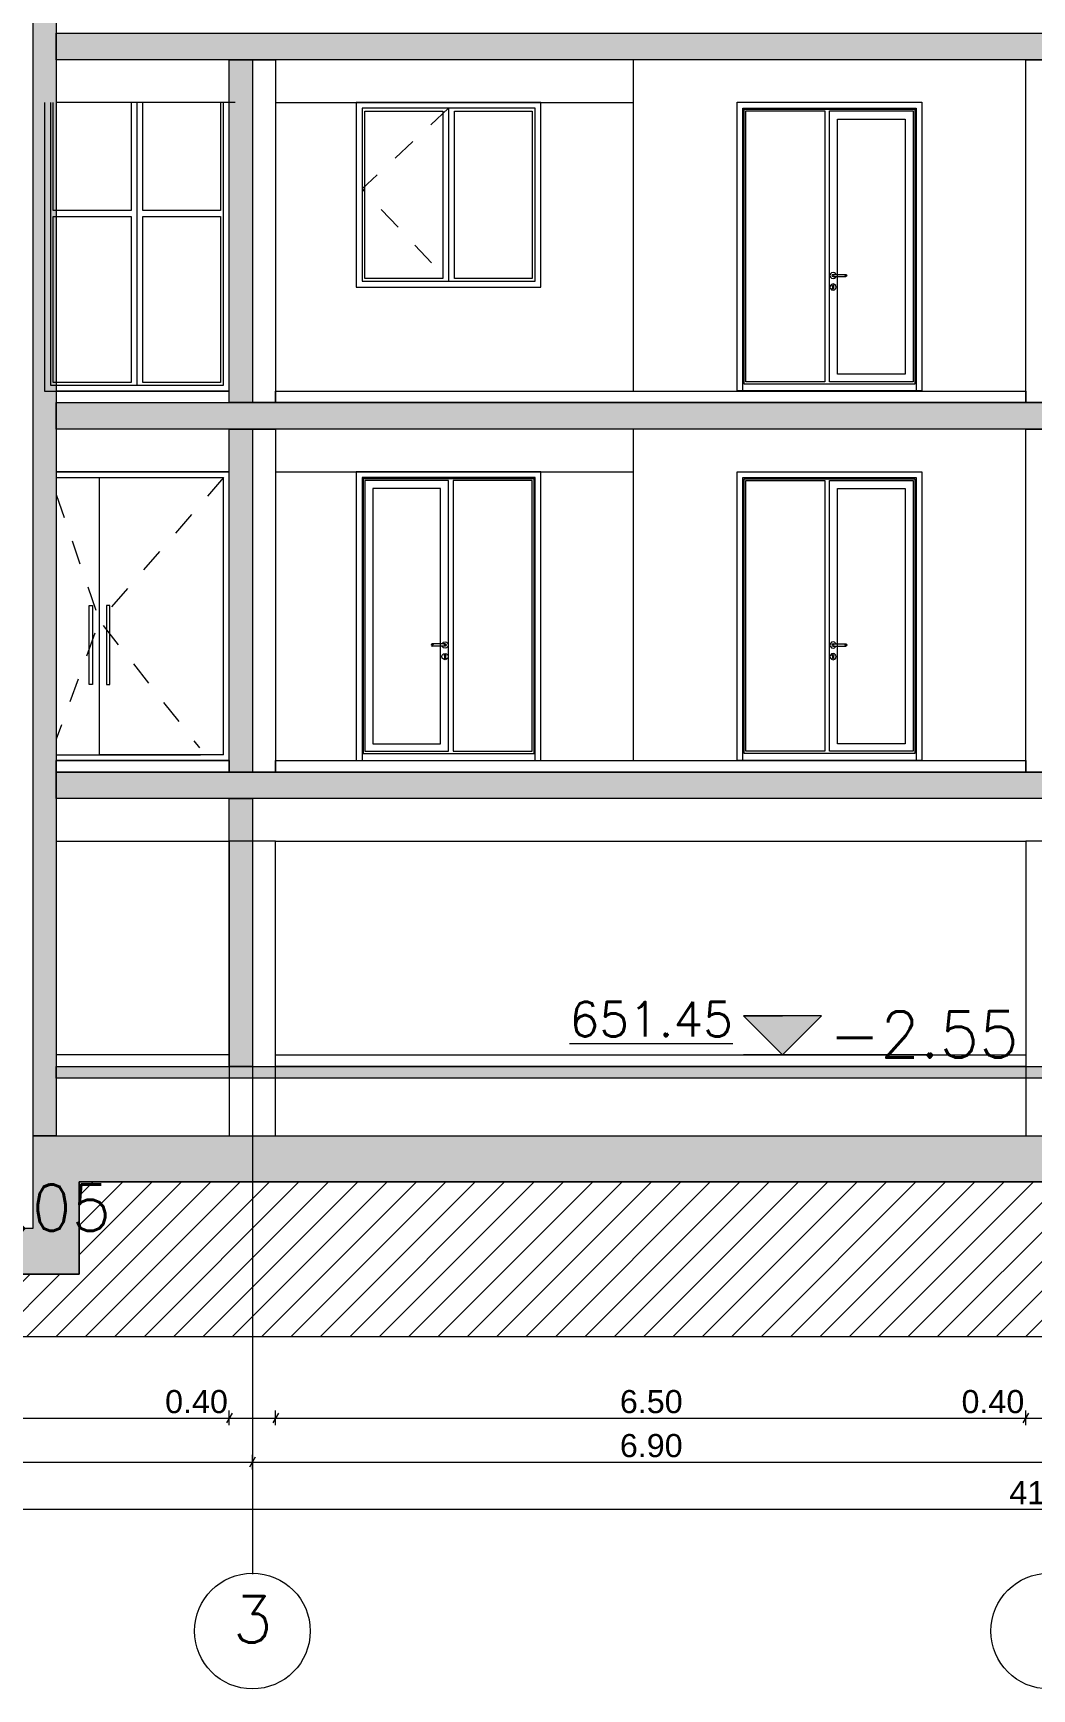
# Model space of a CAD drawing. Header units: millimetres. Extents: x 475616349 to 476941521, y 4620115302 to 4621446928.
# Drawn here: x 476747958 to 476756612, y 4620561829 to 4620576171 of the extents above; entities that cross this region are included whole.
import ezdxf

# ---------------------------------------------------------------- set-up
doc = ezdxf.new("R2010")
doc.units = ezdxf.units.MM
doc.header["$MEASUREMENT"] = 0
doc.linetypes.add('Dashed', pattern=[423.333333, 211.666667, -211.666667])
for name, color, linetype, lineweight in [('0_0 Architecture_Pen_No__7', 7, 'Continuous', 0), ('0_0 Architecture_Pen_No__8', 8, 'Continuous', 0), ('0_Pen_No__1_Pen_No__250', 7, 'Continuous', 0), ('0_Pen_No__250_Pen_No__142', 142, 'Continuous', 0), ('0_Pen_No__7_Pen_No__253', 252, 'Continuous', 0), ('2D Drafting - General_Pen_No__250_Pen_No__7', 7, 'Continuous', 0), ('2D Drafting - General_Pen_No__7_Pen_No__253', 252, 'Continuous', 0), ('Annotation - Text_Pen_No__7_Pen_No__144', 144, 'Continuous', 0), ('gegmebi_Pen_No__7_Pen_No__250', 7, 'Continuous', 0), ('New_._Pen_No__1', 1, 'Continuous', 0), ('New_2D Drafting - General_Pen_No__250_Pen_No__154', 154, 'Continuous', 0), ('New_2D Drafting - General_Pen_No__250_Pen_No__7', 7, 'Continuous', 0), ('New_2D Drafting - General_Pen_No__7_Pen_No__250', 7, 'Continuous', 0), ('New_2D Drafting - General_Pen_No__7_Pen_No__7', 7, 'Continuous', 0), ('New_gegmebi_Pen_No__7_Pen_No__250', 7, 'Continuous', 0), ('New_gegmebi_Pen_No__7_Pen_No__4', 7, 'Continuous', 0), ('New_Structural - Bearing_Pen_No__250', 7, 'Continuous', 0), ('New_Structural - Bearing_Pen_No__253', 252, 'Continuous', 0), ('Structural - Bearing_Pen_No__7_Pen_No__7_Pen_No__253', 252, 'Continuous', 0), ('zoma_Pen_No__142', 142, 'Continuous', 0), ('zoma_Pen_No__1_Pen_No__142', 142, 'Continuous', 0), ('zoma_Pen_No__5_Pen_No__5_Pen_No__142', 142, 'Continuous', 0)]:
    doc.layers.add(name, color=color, linetype=linetype, lineweight=lineweight)
for name, color, linetype, lineweight, true_color in [('0_Pen_No__7_Pen_No__12', 7, 'Continuous', 0, 0x939598), ('2D Drafting - General_Pen_No__7_Pen_No__12', 7, 'Continuous', 0, 0x939598), ('gegmebi_Pen_No__7_Pen_No__7_Pen_No__12', 7, 'Continuous', 0, 0x939598), ('kar-panjara_Pen_No__7_Pen_No__7_Pen_No__12', 7, 'Continuous', 0, 0x939598), ('New_gegmebi_Pen_No__7_Pen_No__252', 7, 'Continuous', 0, 0x666666)]:
    doc.layers.add(name, color=color, linetype=linetype, lineweight=lineweight, true_color=true_color)
doc.layers.add('zoma', color=7, linetype='Continuous')
doc.styles.add('GENERATED_STYLE_2', font='arial.ttf')
doc.dimstyles.new('GENERATED_STYLE__1', dxfattribs={"dimtxt": 200, "dimasz": 64.421331, "dimexe": 0.18, "dimexo": 3, "dimgap": 0.09, "dimtad": 1, "dimtih": 1, "dimtoh": 1, "dimlfac": 0.001, "dimzin": 0, "dimdsep": 46, "dimtxsty": 'GENERATED_STYLE_2', "dimblk": 'ARROWHEAD_2', "dimblk1": 'ARROWHEAD_2', "dimblk2": 'ARROWHEAD_2', "dimcen": 0.09, "dimclrd": 142, "dimclre": 142, "dimclrt": 142, "dimadec": 0, "dimazin": 0, "dimtfac": 1, "dimtdec": 4, "dimtmove": 0, "dimatfit": 3, "dimfxl": 1, "dimtolj": 1, "dimtzin": 0, "dimarcsym": 0})

# ---------------------------------------------------------------- blocks, each defined once
blk = doc.blocks.new('*D261', base_point=(476577134, 4620325126))
at = {"layer": 'zoma_Pen_No__142', "color": 142, "linetype": 'Continuous', "lineweight": 0, "transparency": 16777216}
for p, q in [((476736017, 4620563386), (476736058, 4620563386)), ((476736083, 4620563428), (476736034, 4620563343)), ((476736058, 4620563322), (476736058, 4620563449)), ((476736058, 4620563386), (476777458, 4620563386)), ((476777434, 4620563343), (476777483, 4620563428)), ((476777458, 4620563322), (476777458, 4620563449)), ((476777458, 4620563386), (476777500, 4620563386))]:
    blk.add_line(p, q, dxfattribs=at)
at = {"layer": 'zoma_Pen_No__142', "color": 142, "lineweight": 0, "transparency": 16777216, "insert": (476756416, 4620563426), "char_height": 200, "attachment_point": 7, "style": 'GENERATED_STYLE_2'}
blk.add_mtext('\\A1;{\\pql;\\fArial CYR|b0|i0|c204|p34;41.40}', dxfattribs=at)
blk = doc.blocks.new('ARROWHEAD_2')
at = {"color": 0, "linetype": 'Continuous', "lineweight": 0}
for p, q in [((0, 0), (-1, 0)), ((-0.38, -0.66), (0.38, 0.66))]:
    blk.add_line(p, q, dxfattribs=at)
blk = doc.blocks.new('*D263', base_point=(476577134, 4620325126))
at = {"layer": 'zoma_Pen_No__142', "color": 142, "linetype": 'Continuous', "lineweight": 0, "transparency": 16777216}
for p, q in [((476742983, 4620563836), (476742934, 4620563751)), ((476742958, 4620563730), (476742958, 4620563857)), ((476749883, 4620563836), (476749834, 4620563751)), ((476749858, 4620563730), (476749858, 4620563857)), ((476742958, 4620563794), (476749858, 4620563794))]:
    blk.add_line(p, q, dxfattribs=at)
at = {"layer": 'zoma_Pen_No__142', "color": 142, "lineweight": 0, "transparency": 16777216, "insert": (476746142, 4620563834), "char_height": 200, "attachment_point": 7, "style": 'GENERATED_STYLE_2'}
blk.add_mtext('\\A1;{\\pql;\\fArial CYR|b0|i0|c204|p34;6.90}', dxfattribs=at)
blk = doc.blocks.new('*D264', base_point=(476577134, 4620325126))
at = {"layer": 'zoma_Pen_No__142', "color": 142, "linetype": 'Continuous', "lineweight": 0, "transparency": 16777216}
for p, q in [((476749883, 4620563836), (476749834, 4620563751)), ((476749858, 4620563730), (476749858, 4620563857)), ((476756783, 4620563836), (476756734, 4620563751)), ((476756758, 4620563730), (476756758, 4620563857)), ((476749858, 4620563794), (476756758, 4620563794))]:
    blk.add_line(p, q, dxfattribs=at)
at = {"layer": 'zoma_Pen_No__142', "color": 142, "lineweight": 0, "transparency": 16777216, "insert": (476753042, 4620563834), "char_height": 200, "attachment_point": 7, "style": 'GENERATED_STYLE_2'}
blk.add_mtext('\\A1;{\\pql;\\fArial CYR|b0|i0|c204|p34;6.90}', dxfattribs=at)
blk = doc.blocks.new('*D374', base_point=(476577134, 4620325126))
at = {"layer": 'zoma_Pen_No__142', "color": 142, "linetype": 'Continuous', "lineweight": 0, "transparency": 16777216}
for p, q in [((476743158, 4620564112), (476743158, 4620564239)), ((476749658, 4620564112), (476749658, 4620564239)), ((476743183, 4620564218), (476743134, 4620564133)), ((476743158, 4620564175), (476749658, 4620564175)), ((476749683, 4620564218), (476749634, 4620564133))]:
    blk.add_line(p, q, dxfattribs=at)
at = {"layer": 'zoma_Pen_No__142', "color": 142, "lineweight": 0, "transparency": 16777216, "char_height": 200, "attachment_point": 7, "style": 'GENERATED_STYLE_2'}
for s, insert in [('\\A1;{\\pql;\\fArial CYR|b0|i0|c204|p34;6.50}', (476746142, 4620564215)), ('\\A1;{\\pql;\\fArial CYR|b0|i0|c204|p34;0.40}', (476749102, 4620564215))]:
    blk.add_mtext(s, dxfattribs=dict(at, insert=insert))
blk = doc.blocks.new('*D375', base_point=(476577134, 4620325126))
at = {"layer": 'zoma_Pen_No__142', "color": 142, "linetype": 'Continuous', "lineweight": 0, "transparency": 16777216}
for p, q in [((476749658, 4620564112), (476749658, 4620564239)), ((476750058, 4620564112), (476750058, 4620564239)), ((476749683, 4620564218), (476749634, 4620564133)), ((476749658, 4620564175), (476750058, 4620564175)), ((476750083, 4620564218), (476750034, 4620564133))]:
    blk.add_line(p, q, dxfattribs=at)
blk = doc.blocks.new('*D376', base_point=(476577134, 4620325126))
at = {"layer": 'zoma_Pen_No__142', "color": 142, "linetype": 'Continuous', "lineweight": 0, "transparency": 16777216}
for p, q in [((476750058, 4620564112), (476750058, 4620564239)), ((476756558, 4620564112), (476756558, 4620564239)), ((476750083, 4620564218), (476750034, 4620564133)), ((476750058, 4620564175), (476756558, 4620564175)), ((476756583, 4620564218), (476756534, 4620564133))]:
    blk.add_line(p, q, dxfattribs=at)
at = {"layer": 'zoma_Pen_No__142', "color": 142, "lineweight": 0, "transparency": 16777216, "char_height": 200, "attachment_point": 7, "style": 'GENERATED_STYLE_2'}
for s, insert in [('\\A1;{\\pql;\\fArial CYR|b0|i0|c204|p34;6.50}', (476753042, 4620564215)), ('\\A1;{\\pql;\\fArial CYR|b0|i0|c204|p34;0.40}', (476756002, 4620564215))]:
    blk.add_mtext(s, dxfattribs=dict(at, insert=insert))
blk = doc.blocks.new('*D377', base_point=(476577134, 4620325126))
at = {"layer": 'zoma_Pen_No__142', "color": 142, "linetype": 'Continuous', "lineweight": 0, "transparency": 16777216}
for p, q in [((476756558, 4620564112), (476756558, 4620564239)), ((476756958, 4620564112), (476756958, 4620564239)), ((476756583, 4620564218), (476756534, 4620564133)), ((476756558, 4620564175), (476756958, 4620564175)), ((476756983, 4620564218), (476756934, 4620564133))]:
    blk.add_line(p, q, dxfattribs=at)

msp = doc.modelspace()

# ---------------------------------------------------------------- hatches: boundary and pattern name
at = {"layer": '0_0 Architecture_Pen_No__8', "linetype": 'Continuous', "lineweight": 0, "true_color": 0x404040}
msp.add_hatch(color=250, dxfattribs=at).paths.add_polyline_path([(476735858.27, 4620566620.299), (476746058.27, 4620566620.299), (476746058.27, 4620565820.188), (476747958.27, 4620565820.188), (476747958.27, 4620566620.299), (476748649.93, 4620566620.299), (476765558.27, 4620566620.299), (476765558.27, 4620565820.188), (476767458.27, 4620565820.188), (476767458.27, 4620566620.299), (476768149.93, 4620566620.299), (476777658.27, 4620566620.299), (476777658.27, 4620566220.299), (476767857.93, 4620566220.299), (476767857.93, 4620565820.188), (476767857.93, 4620565420.188), (476765358.27, 4620565420.188), (476765158.304, 4620565420.188), (476765158.304, 4620566220.299), (476748357.93, 4620566220.299), (476748357.93, 4620565820.188), (476748357.93, 4620565420.188), (476745858.27, 4620565420.188), (476745658.304, 4620565420.188), (476745658.304, 4620566220.299), (476735858.27, 4620566220.299)])
at = {"layer": '0_Pen_No__250_Pen_No__142', "linetype": 'Continuous', "lineweight": 0}
msp.add_hatch(color=142, dxfattribs=at).paths.add_polyline_path([(476754449.864, 4620567320.431), (476754787.392, 4620567658.125), (476754112.17, 4620567657.96)])
at = {"layer": '2D Drafting - General_Pen_No__250_Pen_No__7', "linetype": 'Continuous', "lineweight": 0}
for points in [[(476748158.27, 4620576170.425), (476765358.27, 4620576170.425), (476765358.27, 4620575940.418), (476756908.27, 4620575940.418), (476756608.27, 4620575940.418), (476748158.27, 4620575940.418)], [(476748158.27, 4620572970.425), (476765358.27, 4620572970.425), (476765358.27, 4620572740.418), (476756908.27, 4620572740.418), (476756608.27, 4620572740.418), (476748158.27, 4620572740.418)], [(476748158.27, 4620569770.425), (476765358.27, 4620569770.425), (476765358.27, 4620569540.418), (476756908.27, 4620569540.418), (476756608.27, 4620569540.418), (476748158.27, 4620569540.418)], [(476748158.27, 4620567220.299), (476765358.27, 4620567220.299), (476765358.27, 4620567120.299), (476748158.27, 4620567120.299)]]:
    msp.add_hatch(color=7, dxfattribs=at).paths.add_polyline_path(points)
at = {"layer": 'New_2D Drafting - General_Pen_No__250_Pen_No__154', "linetype": 'Continuous', "lineweight": 0}
msp.add_hatch(color=154, dxfattribs=at).paths.add_polyline_path([(476747958.27, 4620583519.676), (476748158.27, 4620583519.676), (476748158.27, 4620566620.299), (476747958.27, 4620566620.299)])
at = {"layer": 'New_2D Drafting - General_Pen_No__250_Pen_No__7', "linetype": 'Continuous', "lineweight": 0}
for points in [[(476749858.27, 4620572970.602), (476749658.27, 4620572970.602), (476749658.27, 4620575940.418), (476749858.27, 4620575940.418)], [(476749858.27, 4620569770.602), (476749658.27, 4620569770.602), (476749658.27, 4620572740.418), (476749858.27, 4620572740.418)], [(476749858.27, 4620567220.299), (476749658.27, 4620567220.299), (476749658.27, 4620569540.418), (476749858.27, 4620569540.418)]]:
    msp.add_hatch(color=7, dxfattribs=at).paths.add_polyline_path(points)
at = {"layer": 'New_2D Drafting - General_Pen_No__7_Pen_No__7', "linetype": 'Continuous', "lineweight": 0}
h = msp.add_hatch(dxfattribs=at)
h.set_pattern_fill('MASONRY_BLOCK', style=0, pattern_type=2)
h.set_pattern_definition([(45, (476577134.07, 4620325125.74), (-127.27922, 127.27922), [])])
h.paths.add_polyline_path([(476732273.394, 4620564877.974), (476732273.394, 4620567570.215), (476735858.27, 4620567570.215), (476735858.27, 4620566220.299), (476745658.304, 4620566220.299), (476745658.304, 4620565420.188), (476748357.93, 4620565420.188), (476748357.93, 4620566220.299), (476765158.304, 4620566220.299), (476765158.304, 4620565420.188), (476767857.93, 4620565420.188), (476767857.93, 4620566220.299), (476777658.27, 4620566220.299), (476777658.27, 4620567570.215), (476781018.416, 4620567570.215), (476781018.416, 4620564877.974)])

# ---------------------------------------------------------------- linework, layer by layer
at = {"layer": '0_0 Architecture_Pen_No__7', "color": 7, "linetype": 'Continuous', "lineweight": 0, "flags": 128}
msp.add_lwpolyline([(476767857.93, 4620565420.188), (476765358.27, 4620565420.188), (476765158.304, 4620565420.188), (476765158.304, 4620566220.299), (476748357.93, 4620566220.299), (476748357.93, 4620565820.188), (476748357.93, 4620565420.188), (476745858.27, 4620565420.188), (476745658.304, 4620565420.188), (476745658.304, 4620566220.299), (476735858.27, 4620566220.299), (476735858.27, 4620566620.299), (476746058.27, 4620566620.299), (476746058.27, 4620565820.188), (476747958.27, 4620565820.188), (476747958.27, 4620566620.299), (476748649.93, 4620566620.299), (476765558.27, 4620566620.299)], dxfattribs=at)
at = {"layer": '0_Pen_No__1_Pen_No__250', "color": 7, "linetype": 'Continuous', "lineweight": 0, "flags": 128}
for points in [[(476754449.864, 4620567320.431), (476754112.17, 4620567657.96), (476754449.781, 4620567658.042)], [(476754449.864, 4620567320.431), (476754787.392, 4620567658.125), (476754449.781, 4620567658.042)], [(476755712.253, 4620567320.739), (476754112.253, 4620567320.349)]]:
    msp.add_lwpolyline(points, dxfattribs=at)
at = {"layer": '0_Pen_No__250_Pen_No__142', "color": 142, "linetype": 'Continuous', "lineweight": 0, "flags": 128}
msp.add_lwpolyline([(476754449.864, 4620567320.431), (476754787.392, 4620567658.125), (476754112.17, 4620567657.96)], close=True, dxfattribs=at)
at = {"layer": '0_Pen_No__7_Pen_No__12', "color": 252, "linetype": 'Continuous', "lineweight": 0, "true_color": 0x939598}
for p, q in [((476749608.27, 4620569919.869), (476749608.27, 4620572320.089)), ((476749658.27, 4620569870.089), (476749658.27, 4620572370.089))]:
    msp.add_line(p, q, dxfattribs=at)
at = {"layer": '0_Pen_No__7_Pen_No__253', "color": 252, "linetype": 'Continuous', "lineweight": 0, "flags": 128}
msp.add_lwpolyline([(476748058.268, 4620575570.47), (476748058.268, 4620573070.469), (476749658.268, 4620573070.469), (476749658.268, 4620575570.47)], dxfattribs=at)
msp.add_lwpolyline([(476752357.969, 4620575570.779), (476750757.969, 4620575570.779), (476750757.969, 4620573970.779), (476752357.969, 4620573970.779)], close=True, dxfattribs=at)
at = {"layer": '2D Drafting - General_Pen_No__250_Pen_No__7', "color": 7, "linetype": 'Continuous', "lineweight": 0, "flags": 128}
for points in [[(476748158.27, 4620576170.425), (476765358.27, 4620576170.425), (476765358.27, 4620575940.418), (476756908.27, 4620575940.418), (476756608.27, 4620575940.418), (476748158.27, 4620575940.418)], [(476748158.27, 4620572970.425), (476765358.27, 4620572970.425), (476765358.27, 4620572740.418), (476756908.27, 4620572740.418), (476756608.27, 4620572740.418), (476748158.27, 4620572740.418)], [(476748158.27, 4620569770.425), (476765358.27, 4620569770.425), (476765358.27, 4620569540.418), (476756908.27, 4620569540.418), (476756608.27, 4620569540.418), (476748158.27, 4620569540.418)], [(476748158.27, 4620567220.299), (476765358.27, 4620567220.299), (476765358.27, 4620567120.299), (476748158.27, 4620567120.299)]]:
    msp.add_lwpolyline(points, close=True, dxfattribs=at)
at = {"layer": '2D Drafting - General_Pen_No__7_Pen_No__12', "color": 252, "linetype": 'Dashed', "lineweight": 0, "true_color": 0x939598, "flags": 128}
for points in [[(476749608.27, 4620572320.089), (476748533.27, 4620571079.839), (476749398.573, 4620569979.93)], [(476748158.27, 4620572174.177), (476748533.27, 4620571079.839), (476748158.27, 4620570056.36)]]:
    msp.add_lwpolyline(points, dxfattribs=at)
at = {"layer": '2D Drafting - General_Pen_No__7_Pen_No__253', "color": 252, "linetype": 'Continuous', "lineweight": 0, "flags": 128}
for points in [[(476755653.797, 4620573071.159), (476754057.914, 4620573071.159), (476754057.914, 4620575571.159), (476755657.914, 4620575571.159)], [(476755657.914, 4620575571.159), (476755657.914, 4620573071.159), (476755653.797, 4620573071.159)], [(476750757.969, 4620569870.469), (476752357.969, 4620569870.469), (476752357.969, 4620572370.47), (476750757.969, 4620572370.469)], [(476750757.969, 4620572370.469), (476750757.969, 4620569870.469)], [(476755653.797, 4620569870.469), (476754057.914, 4620569870.469), (476754057.914, 4620572370.47), (476755657.914, 4620572370.469)], [(476755657.914, 4620572370.469), (476755657.914, 4620569870.469), (476755653.797, 4620569870.469)]]:
    msp.add_lwpolyline(points, dxfattribs=at)
at = {"layer": '2D Drafting - General_Pen_No__7_Pen_No__253', "color": 252, "linetype": 'Dashed', "lineweight": 0, "flags": 128}
msp.add_lwpolyline([(476751558.346, 4620575521.375), (476750808.175, 4620574821.558), (476751557.909, 4620574020.779)], dxfattribs=at)
at = {"layer": '2D Drafting - General_Pen_No__7_Pen_No__253', "color": 252, "linetype": 'Continuous', "lineweight": 0, "flags": 128}
for points in [[(476754107.914, 4620575521.158), (476755607.914, 4620575521.158), (476755607.914, 4620573071.16), (476754107.914, 4620573071.161)], [(476754117.914, 4620575511.158), (476755597.914, 4620575511.158), (476755597.914, 4620573131.161), (476754117.914, 4620573131.161)], [(476754132.914, 4620575496.158), (476754817.914, 4620575496.158), (476754817.914, 4620573151.161), (476754132.914, 4620573151.161)], [(476754857.91, 4620575496.158), (476755582.914, 4620575496.158), (476755582.914, 4620573151.161), (476754857.914, 4620573151.161)], [(476754927.914, 4620575426.158), (476755512.914, 4620575426.158), (476755512.914, 4620573216.161), (476754927.914, 4620573216.161)], [(476752307.969, 4620572320.468), (476750807.969, 4620572320.468), (476750807.969, 4620569870.47), (476752307.969, 4620569870.471)], [(476752297.969, 4620572310.468), (476750817.969, 4620572310.468), (476750817.969, 4620569930.471), (476752297.969, 4620569930.471)], [(476751557.973, 4620572295.468), (476750832.969, 4620572295.468), (476750832.969, 4620569950.471), (476751557.969, 4620569950.471)], [(476752282.969, 4620572295.468), (476751597.969, 4620572295.468), (476751597.969, 4620569950.471), (476752282.969, 4620569950.471)], [(476754107.914, 4620572320.468), (476755607.914, 4620572320.468), (476755607.914, 4620569870.47), (476754107.914, 4620569870.471)], [(476754117.914, 4620572310.468), (476755597.914, 4620572310.468), (476755597.914, 4620569930.471), (476754117.914, 4620569930.471)], [(476754132.914, 4620572295.468), (476754817.914, 4620572295.468), (476754817.914, 4620569950.471), (476754132.914, 4620569950.471)], [(476754857.91, 4620572295.468), (476755582.914, 4620572295.468), (476755582.914, 4620569950.471), (476754857.914, 4620569950.471)], [(476751487.969, 4620572225.468), (476750902.969, 4620572225.468), (476750902.969, 4620570015.471), (476751487.969, 4620570015.471)], [(476754927.914, 4620572225.468), (476755512.914, 4620572225.468), (476755512.914, 4620570015.471), (476754927.914, 4620570015.471)]]:
    msp.add_lwpolyline(points, close=True, dxfattribs=at)
at = {"layer": 'gegmebi_Pen_No__7_Pen_No__250', "color": 7, "linetype": 'Continuous', "lineweight": 0, "flags": 128}
for points in [[(476756558.27, 4620572969.956), (476750058.27, 4620572969.956), (476750058.27, 4620573070.469), (476756558.27, 4620573070.469)], [(476749658.27, 4620569770.337), (476748158.27, 4620569770.337), (476748158.27, 4620569870.469), (476749658.27, 4620569870.469)], [(476756558.27, 4620569770.337), (476750058.27, 4620569770.337), (476750058.27, 4620569870.469), (476756558.27, 4620569870.469)], [(476756558.27, 4620567220.299), (476750058.27, 4620567220.299), (476750058.27, 4620567320.431), (476756558.27, 4620567320.431)]]:
    msp.add_lwpolyline(points, close=True, dxfattribs=at)
at = {"layer": 'gegmebi_Pen_No__7_Pen_No__7_Pen_No__12', "color": 252, "linetype": 'Continuous', "lineweight": 0, "true_color": 0x939598, "flags": 128}
for points in [[(476749658.27, 4620572370.089), (476748158.27, 4620572370.089)], [(476748158.27, 4620572320.089), (476749608.27, 4620572320.089)], [(476748158.27, 4620569919.895), (476749408.412, 4620569919.895)], [(476749658.27, 4620569870.089), (476748158.27, 4620569870.089)]]:
    msp.add_lwpolyline(points, dxfattribs=at)
for points in [[(476748443.27, 4620570528.011), (476748443.27, 4620571211.754), (476748473.27, 4620571211.754), (476748473.27, 4620570528.011)], [(476748623.27, 4620570528.011), (476748623.27, 4620571211.701), (476748593.27, 4620571211.701), (476748593.27, 4620570528.011)]]:
    msp.add_lwpolyline(points, close=True, dxfattribs=at)
at = {"layer": 'kar-panjara_Pen_No__7_Pen_No__7_Pen_No__12', "color": 252, "linetype": 'Continuous', "lineweight": 0, "true_color": 0x939598, "flags": 128}
msp.add_lwpolyline([(476749608.27, 4620569919.869), (476748533.27, 4620569919.869), (476748533.27, 4620572320.089), (476749608.27, 4620572320.089)], dxfattribs=at)
at = {"layer": 'New_2D Drafting - General_Pen_No__250_Pen_No__7', "color": 7, "linetype": 'Continuous', "lineweight": 0, "flags": 128}
for points in [[(476747958.27, 4620583519.676), (476748158.27, 4620583519.676), (476748158.27, 4620566620.299), (476747958.27, 4620566620.299)], [(476749858.27, 4620572970.602), (476749658.27, 4620572970.602), (476749658.27, 4620575940.418), (476749858.27, 4620575940.418)], [(476749858.27, 4620569770.602), (476749658.27, 4620569770.602), (476749658.27, 4620572740.418), (476749858.27, 4620572740.418)], [(476749858.27, 4620567220.299), (476749658.27, 4620567220.299), (476749658.27, 4620569540.418), (476749858.27, 4620569540.418)]]:
    msp.add_lwpolyline(points, close=True, dxfattribs=at)
at = {"layer": 'New_2D Drafting - General_Pen_No__7_Pen_No__250', "color": 7, "linetype": 'Continuous', "lineweight": 0, "flags": 128}
msp.add_lwpolyline([(476732273.394, 4620564877.974), (476732273.394, 4620567570.215), (476735858.27, 4620567570.215), (476735858.27, 4620566220.299), (476745658.304, 4620566220.299), (476745658.304, 4620565420.188), (476748357.93, 4620565420.188), (476748357.93, 4620566220.299), (476765158.304, 4620566220.299), (476765158.304, 4620565420.188), (476767857.93, 4620565420.188), (476767857.93, 4620566220.299), (476777658.27, 4620566220.299), (476777658.27, 4620567570.215), (476781018.416, 4620567570.215), (476781018.416, 4620564877.974)], close=True, dxfattribs=at)
at = {"layer": 'New_gegmebi_Pen_No__7_Pen_No__250', "color": 7, "linetype": 'Continuous', "lineweight": 0, "flags": 128}
for points in [[(476748158.27, 4620572969.929), (476749658.268, 4620572969.929), (476749658.268, 4620573070.469), (476748158.27, 4620573070.469)], [(476748158.27, 4620569769.929), (476749658.27, 4620569769.929), (476749658.27, 4620569870.469), (476748158.27, 4620569870.469)], [(476748158.27, 4620567220.299), (476749658.27, 4620567220.299), (476749658.27, 4620567320.839), (476748158.27, 4620567320.839)]]:
    msp.add_lwpolyline(points, close=True, dxfattribs=at)
at = {"layer": 'New_gegmebi_Pen_No__7_Pen_No__252', "color": 251, "linetype": 'Continuous', "lineweight": 0, "true_color": 0x666666}
for p, q in [((476749708.27, 4620575570.779), (476748158.27, 4620575570.779)), ((476750058.27, 4620575570.425), (476753157.992, 4620575570.425)), ((476748158.27, 4620572370.956), (476749658.27, 4620572370.956)), ((476750058.27, 4620572370.425), (476753157.992, 4620572370.425)), ((476748158.27, 4620569170.956), (476749658.27, 4620569170.956)), ((476750058.27, 4620569170.956), (476756558.27, 4620569170.956))]:
    msp.add_line(p, q, dxfattribs=at)
at = {"layer": 'New_gegmebi_Pen_No__7_Pen_No__4', "color": 7, "linetype": 'Continuous', "lineweight": 0}
for points in [[(476750058.27, 4620572970.602), (476749658.27, 4620572970.602), (476749658.27, 4620575940.418), (476750058.27, 4620575940.418)], [(476756958.27, 4620572970.602), (476756558.27, 4620572970.602), (476756558.27, 4620575940.418), (476756958.27, 4620575940.418)], [(476750058.27, 4620569770.602), (476749658.27, 4620569770.602), (476749658.27, 4620572740.418), (476750058.27, 4620572740.418)], [(476756958.27, 4620569770.602), (476756558.27, 4620569770.602), (476756558.27, 4620572740.418), (476756958.27, 4620572740.418)], [(476749658.27, 4620566620.299), (476750058.27, 4620566620.299), (476750058.27, 4620569170.956), (476749658.27, 4620569170.956)], [(476756558.27, 4620566620.299), (476756958.27, 4620566620.299), (476756958.27, 4620569170.956), (476756558.27, 4620569170.956)]]:
    msp.add_lwpolyline(points, close=True, dxfattribs=at)
at = {"layer": 'New_Structural - Bearing_Pen_No__250', "color": 7, "linetype": 'Continuous', "lineweight": 0}
for p, q in [((476753157.992, 4620575940.418), (476753157.992, 4620573070.469)), ((476753157.992, 4620572740.418), (476753157.992, 4620569870.469))]:
    msp.add_line(p, q, dxfattribs=at)
at = {"layer": 'New_Structural - Bearing_Pen_No__253', "color": 252, "linetype": 'Continuous', "lineweight": 0}
for p, q in [((476754865.421, 4620574084.659), (476754861.804, 4620574071.159)), ((476754861.804, 4620574071.159), (476754865.421, 4620574057.659)), ((476754865.421, 4620573984.659), (476754861.804, 4620573971.159)), ((476754875.304, 4620574094.542), (476754865.421, 4620574084.659)), ((476754865.421, 4620574057.659), (476754875.304, 4620574047.777)), ((476754875.304, 4620573994.542), (476754865.421, 4620573984.659)), ((476754888.804, 4620574098.159), (476754875.304, 4620574094.542)), ((476754875.304, 4620574047.777), (476754888.804, 4620574044.159)), ((476754888.804, 4620573998.159), (476754875.304, 4620573994.542)), ((476754881.733, 4620574078.23), (476754878.804, 4620574071.159)), ((476754878.804, 4620574071.159), (476754881.733, 4620574064.088)), ((476754883.285, 4620574078.23), (476754880.526, 4620574071.159)), ((476754880.526, 4620574071.159), (476754883.285, 4620574064.088)), ((476754882.084, 4620573982.799), (476754881.336, 4620573980.852)), ((476754883.804, 4620573975.559), (476754881.336, 4620573980.852)), ((476754888.804, 4620574081.159), (476754881.733, 4620574078.23)), ((476754881.733, 4620574064.088), (476754888.804, 4620574061.159)), ((476754882.084, 4620573982.799), (476754883.429, 4620573986.303)), ((476754883.429, 4620573986.303), (476754888.804, 4620573988.585)), ((476754888.1, 4620574078.23), (476754885.988, 4620574071.159)), ((476754885.988, 4620574071.159), (476754888.1, 4620574064.088)), ((476754902.304, 4620574094.542), (476754888.804, 4620574098.159)), ((476754888.804, 4620574081.159), (476754889.946, 4620574081.159)), ((476754888.804, 4620574061.159), (476754889.946, 4620574061.159)), ((476754888.804, 4620574044.159), (476754902.304, 4620574047.777)), ((476754902.304, 4620573994.542), (476754888.804, 4620573998.159)), ((476754888.804, 4620573988.585), (476754894.179, 4620573986.303)), ((476754889.946, 4620574081.159), (476754893.198, 4620574081.159)), ((476754889.946, 4620574061.159), (476754893.198, 4620574061.159)), ((476754893.198, 4620574081.159), (476754898.064, 4620574081.159)), ((476754893.198, 4620574061.159), (476754898.064, 4620574061.159)), ((476754896.272, 4620573980.852), (476754893.804, 4620573975.559)), ((476754895.305, 4620574078.23), (476754894.162, 4620574071.159)), ((476754894.162, 4620574071.159), (476754895.305, 4620574064.088)), ((476754895.524, 4620573982.799), (476754894.179, 4620573986.303)), ((476754895.524, 4620573982.799), (476754896.272, 4620573980.852)), ((476754898.064, 4620574081.159), (476754903.804, 4620574081.159)), ((476754898.064, 4620574061.159), (476754903.804, 4620574061.159)), ((476754912.187, 4620574084.659), (476754902.304, 4620574094.542)), ((476754902.304, 4620574047.777), (476754912.187, 4620574057.659)), ((476754912.187, 4620573984.659), (476754902.304, 4620573994.542)), ((476754903.804, 4620574081.159), (476754983.804, 4620574081.159)), ((476754903.804, 4620574061.159), (476754983.804, 4620574061.159)), ((476754913.125, 4620574081.159), (476754912.187, 4620574084.659)), ((476754912.187, 4620574057.659), (476754913.125, 4620574061.159)), ((476754915.804, 4620573971.159), (476754912.187, 4620573984.659)), ((476754983.804, 4620574081.159), (476754989.544, 4620574081.159)), ((476754983.804, 4620574061.159), (476754989.544, 4620574061.159)), ((476754989.544, 4620574081.159), (476754994.411, 4620574081.159)), ((476754989.544, 4620574061.159), (476754994.411, 4620574061.159)), ((476754992.303, 4620574078.23), (476754993.446, 4620574071.159)), ((476754993.446, 4620574071.159), (476754992.303, 4620574064.088)), ((476754994.411, 4620574081.159), (476754997.662, 4620574081.159)), ((476754994.411, 4620574061.159), (476754997.662, 4620574061.159)), ((476754997.662, 4620574081.159), (476754998.804, 4620574081.159)), ((476754997.662, 4620574061.159), (476754998.804, 4620574061.159)), ((476754998.804, 4620574081.159), (476755005.875, 4620574078.23)), ((476755005.875, 4620574064.088), (476754998.804, 4620574061.159)), ((476754999.509, 4620574078.23), (476755001.62, 4620574071.159)), ((476755001.62, 4620574071.159), (476754999.509, 4620574064.088)), ((476755004.323, 4620574078.23), (476755007.082, 4620574071.159)), ((476755007.082, 4620574071.159), (476755004.323, 4620574064.088)), ((476755005.875, 4620574078.23), (476755008.804, 4620574071.159)), ((476755008.804, 4620574071.159), (476755005.875, 4620574064.088)), ((476754861.804, 4620573971.159), (476754865.421, 4620573957.659)), ((476754865.421, 4620573957.659), (476754875.304, 4620573947.777)), ((476754875.304, 4620573947.777), (476754888.804, 4620573944.159)), ((476754883.804, 4620573974.046), (476754883.804, 4620573975.559)), ((476754883.804, 4620573974.046), (476754883.804, 4620573971.159)), ((476754883.804, 4620573971.159), (476754883.804, 4620573968.273)), ((476754883.804, 4620573968.273), (476754883.804, 4620573962.499)), ((476754883.804, 4620573962.499), (476754883.804, 4620573958.659)), ((476754885.269, 4620573955.124), (476754883.804, 4620573958.659)), ((476754888.804, 4620573953.659), (476754885.269, 4620573955.124)), ((476754892.34, 4620573955.124), (476754888.804, 4620573953.659)), ((476754888.804, 4620573944.159), (476754902.304, 4620573947.777)), ((476754893.804, 4620573958.659), (476754892.34, 4620573955.124)), ((476754893.804, 4620573975.559), (476754893.804, 4620573974.046)), ((476754893.804, 4620573974.046), (476754893.804, 4620573971.159)), ((476754893.804, 4620573971.159), (476754893.804, 4620573968.273)), ((476754893.804, 4620573968.273), (476754893.804, 4620573962.499)), ((476754893.804, 4620573962.499), (476754893.804, 4620573958.659)), ((476754902.304, 4620573947.777), (476754912.187, 4620573957.659)), ((476754912.187, 4620573957.659), (476754915.804, 4620573971.159)), ((476751410.008, 4620570877.541), (476751407.079, 4620570870.469)), ((476751407.079, 4620570870.469), (476751410.008, 4620570863.398)), ((476751411.56, 4620570877.541), (476751408.801, 4620570870.469)), ((476751408.801, 4620570870.469), (476751411.56, 4620570863.398)), ((476751417.079, 4620570880.469), (476751410.008, 4620570877.541)), ((476751410.008, 4620570863.398), (476751417.079, 4620570860.469)), ((476751416.374, 4620570877.541), (476751414.263, 4620570870.469)), ((476751414.263, 4620570870.469), (476751416.374, 4620570863.398)), ((476751418.221, 4620570880.469), (476751417.079, 4620570880.469)), ((476751418.221, 4620570860.469), (476751417.079, 4620570860.469)), ((476751421.472, 4620570880.469), (476751418.221, 4620570880.469)), ((476751421.472, 4620570860.469), (476751418.221, 4620570860.469)), ((476751426.339, 4620570880.469), (476751421.472, 4620570880.469)), ((476751426.339, 4620570860.469), (476751421.472, 4620570860.469)), ((476751423.58, 4620570877.541), (476751422.437, 4620570870.469)), ((476751422.437, 4620570870.469), (476751423.58, 4620570863.398)), ((476751432.079, 4620570880.469), (476751426.339, 4620570880.469)), ((476751432.079, 4620570860.469), (476751426.339, 4620570860.469)), ((476751512.079, 4620570880.469), (476751432.079, 4620570880.469)), ((476751512.079, 4620570860.469), (476751432.079, 4620570860.469)), ((476751502.759, 4620570880.469), (476751503.696, 4620570883.969)), ((476751503.696, 4620570856.969), (476751502.759, 4620570860.469)), ((476751503.696, 4620570883.969), (476751513.579, 4620570893.852)), ((476751513.579, 4620570847.087), (476751503.696, 4620570856.969)), ((476751517.819, 4620570880.469), (476751512.079, 4620570880.469)), ((476751517.819, 4620570860.469), (476751512.079, 4620570860.469)), ((476751513.579, 4620570893.852), (476751527.079, 4620570897.469)), ((476751527.079, 4620570843.469), (476751513.579, 4620570847.087)), ((476751522.686, 4620570880.469), (476751517.819, 4620570880.469)), ((476751522.686, 4620570860.469), (476751517.819, 4620570860.469)), ((476751520.578, 4620570877.541), (476751521.721, 4620570870.469)), ((476751521.721, 4620570870.469), (476751520.578, 4620570863.398)), ((476751525.937, 4620570880.469), (476751522.686, 4620570880.469)), ((476751525.937, 4620570860.469), (476751522.686, 4620570860.469)), ((476751527.079, 4620570880.469), (476751525.937, 4620570880.469)), ((476751527.079, 4620570860.469), (476751525.937, 4620570860.469)), ((476751527.079, 4620570897.469), (476751540.579, 4620570893.852)), ((476751527.079, 4620570880.469), (476751534.15, 4620570877.541)), ((476751534.15, 4620570863.398), (476751527.079, 4620570860.469)), ((476751540.579, 4620570847.087), (476751527.079, 4620570843.469)), ((476751527.784, 4620570877.541), (476751529.895, 4620570870.469)), ((476751529.895, 4620570870.469), (476751527.784, 4620570863.398)), ((476751532.598, 4620570877.541), (476751535.357, 4620570870.469)), ((476751535.357, 4620570870.469), (476751532.598, 4620570863.398)), ((476751534.15, 4620570877.541), (476751537.079, 4620570870.469)), ((476751537.079, 4620570870.469), (476751534.15, 4620570863.398)), ((476751540.579, 4620570893.852), (476751550.462, 4620570883.969)), ((476751550.462, 4620570856.969), (476751540.579, 4620570847.087)), ((476751550.462, 4620570883.969), (476751554.079, 4620570870.469)), ((476751554.079, 4620570870.469), (476751550.462, 4620570856.969)), ((476754865.421, 4620570883.969), (476754861.804, 4620570870.469)), ((476754861.804, 4620570870.469), (476754865.421, 4620570856.969)), ((476754875.304, 4620570893.852), (476754865.421, 4620570883.969)), ((476754865.421, 4620570856.969), (476754875.304, 4620570847.087)), ((476754888.804, 4620570897.469), (476754875.304, 4620570893.852)), ((476754875.304, 4620570847.087), (476754888.804, 4620570843.469)), ((476754881.733, 4620570877.541), (476754878.804, 4620570870.469)), ((476754878.804, 4620570870.469), (476754881.733, 4620570863.398)), ((476754883.285, 4620570877.541), (476754880.526, 4620570870.469)), ((476754880.526, 4620570870.469), (476754883.285, 4620570863.398)), ((476754888.804, 4620570880.469), (476754881.733, 4620570877.541)), ((476754881.733, 4620570863.398), (476754888.804, 4620570860.469)), ((476754888.1, 4620570877.541), (476754885.988, 4620570870.469)), ((476754885.988, 4620570870.469), (476754888.1, 4620570863.398)), ((476754902.304, 4620570893.852), (476754888.804, 4620570897.469)), ((476754888.804, 4620570880.469), (476754889.946, 4620570880.469)), ((476754888.804, 4620570860.469), (476754889.946, 4620570860.469)), ((476754888.804, 4620570843.469), (476754902.304, 4620570847.087)), ((476754889.946, 4620570880.469), (476754893.198, 4620570880.469)), ((476754889.946, 4620570860.469), (476754893.198, 4620570860.469)), ((476754893.198, 4620570880.469), (476754898.064, 4620570880.469)), ((476754893.198, 4620570860.469), (476754898.064, 4620570860.469)), ((476754895.305, 4620570877.541), (476754894.162, 4620570870.469)), ((476754894.162, 4620570870.469), (476754895.305, 4620570863.398)), ((476754898.064, 4620570880.469), (476754903.804, 4620570880.469)), ((476754898.064, 4620570860.469), (476754903.804, 4620570860.469)), ((476754912.187, 4620570883.969), (476754902.304, 4620570893.852)), ((476754902.304, 4620570847.087), (476754912.187, 4620570856.969)), ((476754903.804, 4620570880.469), (476754983.804, 4620570880.469)), ((476754903.804, 4620570860.469), (476754983.804, 4620570860.469)), ((476754913.125, 4620570880.469), (476754912.187, 4620570883.969)), ((476754912.187, 4620570856.969), (476754913.125, 4620570860.469)), ((476754983.804, 4620570880.469), (476754989.544, 4620570880.469)), ((476754983.804, 4620570860.469), (476754989.544, 4620570860.469)), ((476754989.544, 4620570880.469), (476754994.411, 4620570880.469)), ((476754989.544, 4620570860.469), (476754994.411, 4620570860.469)), ((476754992.303, 4620570877.541), (476754993.446, 4620570870.469)), ((476754993.446, 4620570870.469), (476754992.303, 4620570863.398)), ((476754994.411, 4620570880.469), (476754997.662, 4620570880.469)), ((476754994.411, 4620570860.469), (476754997.662, 4620570860.469)), ((476754997.662, 4620570880.469), (476754998.804, 4620570880.469)), ((476754997.662, 4620570860.469), (476754998.804, 4620570860.469)), ((476754998.804, 4620570880.469), (476755005.875, 4620570877.541)), ((476755005.875, 4620570863.398), (476754998.804, 4620570860.469)), ((476754999.509, 4620570877.541), (476755001.62, 4620570870.469)), ((476755001.62, 4620570870.469), (476754999.509, 4620570863.398)), ((476755004.323, 4620570877.541), (476755007.082, 4620570870.469)), ((476755007.082, 4620570870.469), (476755004.323, 4620570863.398)), ((476755005.875, 4620570877.541), (476755008.804, 4620570870.469)), ((476755008.804, 4620570870.469), (476755005.875, 4620570863.398)), ((476751500.079, 4620570770.469), (476751503.696, 4620570783.969)), ((476751503.696, 4620570756.969), (476751500.079, 4620570770.469)), ((476751503.696, 4620570783.969), (476751513.579, 4620570793.852)), ((476751513.579, 4620570747.087), (476751503.696, 4620570756.969)), ((476751513.579, 4620570793.852), (476751527.079, 4620570797.469)), ((476751527.079, 4620570743.469), (476751513.579, 4620570747.087)), ((476751520.359, 4620570782.109), (476751519.611, 4620570780.162)), ((476751519.611, 4620570780.162), (476751522.079, 4620570774.869)), ((476751520.359, 4620570782.109), (476751521.704, 4620570785.613)), ((476751527.079, 4620570787.895), (476751521.704, 4620570785.613)), ((476751522.079, 4620570774.869), (476751522.079, 4620570773.356)), ((476751522.079, 4620570773.356), (476751522.079, 4620570770.469)), ((476751522.079, 4620570770.469), (476751522.079, 4620570767.583)), ((476751522.079, 4620570767.583), (476751522.079, 4620570761.809)), ((476751522.079, 4620570761.809), (476751522.079, 4620570757.969)), ((476751522.079, 4620570757.969), (476751523.544, 4620570754.434)), ((476751523.544, 4620570754.434), (476751527.079, 4620570752.969)), ((476751527.079, 4620570797.469), (476751540.579, 4620570793.852)), ((476751532.454, 4620570785.613), (476751527.079, 4620570787.895)), ((476751527.079, 4620570752.969), (476751530.615, 4620570754.434)), ((476751540.579, 4620570747.087), (476751527.079, 4620570743.469)), ((476751530.615, 4620570754.434), (476751532.079, 4620570757.969)), ((476751532.079, 4620570774.869), (476751534.547, 4620570780.162)), ((476751532.079, 4620570773.356), (476751532.079, 4620570774.869)), ((476751532.079, 4620570773.356), (476751532.079, 4620570770.469)), ((476751532.079, 4620570770.469), (476751532.079, 4620570767.583)), ((476751532.079, 4620570767.583), (476751532.079, 4620570761.809)), ((476751532.079, 4620570761.809), (476751532.079, 4620570757.969)), ((476751533.799, 4620570782.109), (476751532.454, 4620570785.613)), ((476751533.799, 4620570782.109), (476751534.547, 4620570780.162)), ((476751540.579, 4620570793.852), (476751550.462, 4620570783.969)), ((476751550.462, 4620570756.969), (476751540.579, 4620570747.087)), ((476751550.462, 4620570783.969), (476751554.079, 4620570770.469)), ((476751554.079, 4620570770.469), (476751550.462, 4620570756.969)), ((476754865.421, 4620570783.969), (476754861.804, 4620570770.469)), ((476754861.804, 4620570770.469), (476754865.421, 4620570756.969)), ((476754875.304, 4620570793.852), (476754865.421, 4620570783.969)), ((476754865.421, 4620570756.969), (476754875.304, 4620570747.087)), ((476754888.804, 4620570797.469), (476754875.304, 4620570793.852)), ((476754875.304, 4620570747.087), (476754888.804, 4620570743.469)), ((476754882.084, 4620570782.109), (476754881.336, 4620570780.162)), ((476754883.804, 4620570774.869), (476754881.336, 4620570780.162)), ((476754882.084, 4620570782.109), (476754883.429, 4620570785.613)), ((476754883.429, 4620570785.613), (476754888.804, 4620570787.895)), ((476754883.804, 4620570773.356), (476754883.804, 4620570774.869)), ((476754883.804, 4620570773.356), (476754883.804, 4620570770.469)), ((476754883.804, 4620570770.469), (476754883.804, 4620570767.583)), ((476754883.804, 4620570767.583), (476754883.804, 4620570761.809)), ((476754883.804, 4620570761.809), (476754883.804, 4620570757.969)), ((476754885.269, 4620570754.434), (476754883.804, 4620570757.969)), ((476754888.804, 4620570752.969), (476754885.269, 4620570754.434)), ((476754902.304, 4620570793.852), (476754888.804, 4620570797.469)), ((476754888.804, 4620570787.895), (476754894.179, 4620570785.613)), ((476754892.34, 4620570754.434), (476754888.804, 4620570752.969)), ((476754888.804, 4620570743.469), (476754902.304, 4620570747.087)), ((476754893.804, 4620570757.969), (476754892.34, 4620570754.434)), ((476754896.272, 4620570780.162), (476754893.804, 4620570774.869)), ((476754893.804, 4620570774.869), (476754893.804, 4620570773.356)), ((476754893.804, 4620570773.356), (476754893.804, 4620570770.469)), ((476754893.804, 4620570770.469), (476754893.804, 4620570767.583)), ((476754893.804, 4620570767.583), (476754893.804, 4620570761.809)), ((476754893.804, 4620570761.809), (476754893.804, 4620570757.969)), ((476754895.524, 4620570782.109), (476754894.179, 4620570785.613)), ((476754895.524, 4620570782.109), (476754896.272, 4620570780.162)), ((476754912.187, 4620570783.969), (476754902.304, 4620570793.852)), ((476754902.304, 4620570747.087), (476754912.187, 4620570756.969)), ((476754915.804, 4620570770.469), (476754912.187, 4620570783.969)), ((476754912.187, 4620570756.969), (476754915.804, 4620570770.469))]:
    msp.add_line(p, q, dxfattribs=at)
at = {"layer": 'Structural - Bearing_Pen_No__7_Pen_No__7_Pen_No__253', "color": 252, "linetype": 'Continuous', "lineweight": 0}
for p, q in [((476748108.474, 4620575570.47), (476748108.474, 4620573120.469)), ((476748133.474, 4620574632.718), (476748133.474, 4620575570.47)), ((476748808.267, 4620575570.47), (476748808.267, 4620574632.718)), ((476748858.208, 4620575570.47), (476748858.208, 4620573120.469)), ((476748908.272, 4620574632.718), (476748908.272, 4620575570.47)), ((476749582.942, 4620575570.47), (476749582.942, 4620574632.718)), ((476749607.942, 4620573120.469), (476749607.942, 4620575570.47)), ((476752307.643, 4620575520.779), (476750808.163, 4620575520.779)), ((476750808.175, 4620575520.779), (476750808.175, 4620574020.779)), ((476750833.175, 4620575495.779), (476751507.969, 4620575495.779)), ((476750833.175, 4620574045.779), (476750833.175, 4620575495.779)), ((476751507.969, 4620575495.779), (476751507.969, 4620574045.779)), ((476751557.969, 4620575495.73), (476751557.909, 4620574020.779)), ((476751557.969, 4620575520.779), (476751557.969, 4620575495.73)), ((476751607.973, 4620575495.779), (476752282.643, 4620575495.779)), ((476751607.973, 4620574045.779), (476751607.973, 4620575495.779)), ((476752282.643, 4620575495.779), (476752282.643, 4620574045.779)), ((476752307.643, 4620574020.779), (476752307.643, 4620575520.779)), ((476748808.267, 4620574632.718), (476748133.474, 4620574632.718)), ((476748133.474, 4620574582.71), (476748808.267, 4620574582.71)), ((476748133.474, 4620573145.469), (476748133.474, 4620574582.71)), ((476748808.267, 4620574582.71), (476748808.267, 4620573145.469)), ((476749582.942, 4620574632.718), (476748908.272, 4620574632.718)), ((476748908.272, 4620574582.71), (476749582.942, 4620574582.71)), ((476748908.272, 4620573145.469), (476748908.272, 4620574582.71)), ((476749582.942, 4620574582.71), (476749582.942, 4620573145.469)), ((476750808.175, 4620574020.779), (476752307.643, 4620574020.779)), ((476751507.969, 4620574045.779), (476750833.175, 4620574045.779)), ((476752282.643, 4620574045.779), (476751607.973, 4620574045.779)), ((476748108.474, 4620573120.469), (476749607.942, 4620573120.469)), ((476748808.267, 4620573145.469), (476748133.474, 4620573145.469)), ((476749582.942, 4620573145.469), (476748908.272, 4620573145.469))]:
    msp.add_line(p, q, dxfattribs=at)
at = {"layer": 'zoma_Pen_No__5_Pen_No__5_Pen_No__142', "color": 142, "linetype": 'Continuous', "lineweight": 0}
msp.add_line((476749858.27, 4620569207.182), (476749858.27, 4620562824.192), dxfattribs=at)
for centre in [(476749858.27, 4620562330.359), (476756758.27, 4620562330.359)]:
    msp.add_circle(centre, 501.115, dxfattribs=at)

# ---------------------------------------------------------------- texts
at = {"layer": 'Annotation - Text_Pen_No__7_Pen_No__144', "color": 144, "linetype": 'Continuous', "lineweight": 0, "insert": (476749860.428, 4620562630.909), "char_height": 400, "attachment_point": 2}
msp.add_mtext('\\A1;{\\pqc;\\Ftxt.shx;3}', dxfattribs=at)
at = {"layer": 'New_._Pen_No__1', "color": 1, "linetype": 'Continuous', "lineweight": 0, "insert": (476753313.292, 4620567780.044), "char_height": 300, "attachment_point": 2}
msp.add_mtext('\\A1;{\\pqc;\\Ftxt.shx;\\L\\L6\\Ftxt.shx;51.45}', dxfattribs=at)
at = {"layer": 'zoma_Pen_No__1_Pen_No__142', "color": 142, "linetype": 'Continuous', "lineweight": 0, "char_height": 400, "attachment_point": 7, "rotation": 0.0139872}
for s, insert in [('\\A1;{\\pql;\\Ftxt.shx;-2.\\Ftxt.shx;55}', (476754852.178, 4620567297.484)), ('\\A1;{\\pql;\\Ftxt.shx;-4.\\Ftxt.shx;05}', (476746987.478, 4620565797.24))]:
    msp.add_mtext(s, dxfattribs=dict(at, insert=insert))

# ---------------------------------------------------------------- dimensions: what is measured, and where the dimension line sits
at = {"layer": 'zoma', "color": 142, "linetype": 'Continuous', "lineweight": 0}
for base, p1, p2, picture, middle in [((476756558.27, 4620564175.479), (476750058.27, 4620566620.299), (476756558.27, 4620569000.443), '*D376', (476753301.977, 4620564315.479)), ((476756958.27, 4620564175.479), (476756558.27, 4620569000.443), (476756958.27, 4620569073.328), '*D377', (476756261.422, 4620564315.479)), ((476749658.27, 4620564175.479), (476743158.27, 4620568772.264), (476749658.27, 4620566620.299), '*D374', (476746401.977, 4620564315.479)), ((476750058.27, 4620564175.479), (476749658.27, 4620566620.299), (476750058.27, 4620566620.299), '*D375', (476749361.422, 4620564315.479)), ((476749858.27, 4620563793.763), (476742958.27, 4620562831.474), (476749858.27, 4620562831.474), '*D263', (476746401.977, 4620563933.763)), ((476756758.27, 4620563793.763), (476749858.27, 4620562831.474), (476756758.27, 4620562831.474), '*D264', (476753301.977, 4620563933.763)), ((476777458.27, 4620563385.537), (476736058.27, 4620562831.474), (476777458.27, 4620562831.474), '*D261', (476756752.328, 4620563525.537))]:
    dim = msp.add_linear_dim(base=base, p1=p1, p2=p2, dimstyle='GENERATED_STYLE__1', dxfattribs=at)
    dim.commit()
    dim.dimension.update_dxf_attribs({"geometry": picture, "text_midpoint": middle, "dimtype": 160})

doc.saveas('drawing.dxf')
